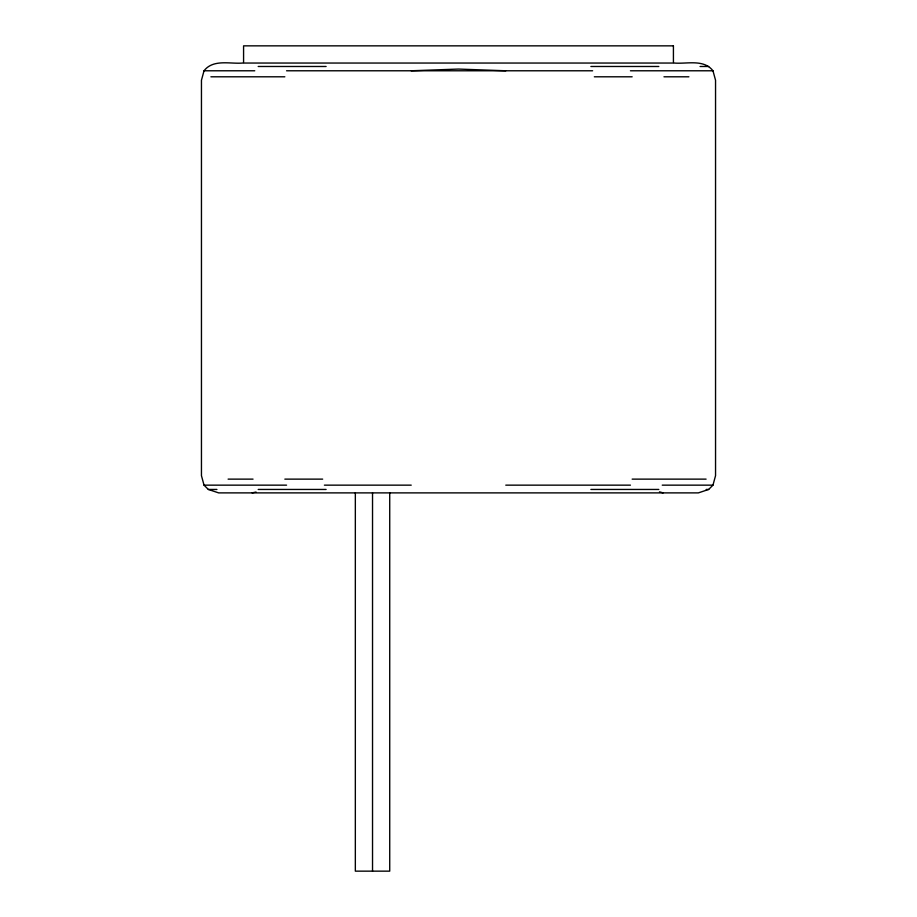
<?xml version="1.0" encoding="UTF-8"?>
<svg xmlns="http://www.w3.org/2000/svg" width="917" height="917" viewBox="0 0 917 917"><rect width="100%" height="100%" fill="white"/><g stroke="black" fill="none" stroke-linecap="round" stroke-linejoin="round"><path stroke-width="1.38" d="M242.718 63.044C230.029 64.121 213.225 58.894 204.032 70.781L201.453 80.237L201.453 475.694L204.032 485.15L208.331 489.449L218.647 492.887L698.353 492.887L708.669 489.449L712.967 485.15L715.547 475.694L715.547 80.237L712.967 70.781C703.775 58.894 686.971 64.121 674.282 63.044M252.175 492.887L256.049 492.028M411.217 70.781L458.5 69.062L505.783 70.781M258.193 66.483L326.108 66.483M590.892 66.483L658.807 66.483M700.072 66.483L708.669 66.483M204.032 70.781L254.754 70.781M286.562 70.781L592.611 70.781M630.438 70.781L712.967 70.781M210.91 76.799L284.843 76.799M594.331 76.799L632.157 76.799M663.965 76.799L688.896 76.799M228.104 479.132L253.035 479.132M284.843 479.132L322.669 479.132M632.157 479.132L706.09 479.132M204.032 485.15L286.562 485.15M324.389 485.15L411.217 485.15M505.783 485.15L630.438 485.15M662.246 485.15L712.967 485.15M208.331 489.449L216.928 489.449M258.193 489.449L326.108 489.449M590.892 489.449L658.807 489.449M706.216 489.449L708.669 489.449M659.495 491.856L663.106 492.887M389.725 492.887L389.725 871.15L355.337 871.15L355.337 492.887M372.531 492.887L372.531 871.15M673.422 45.85L243.578 45.85L243.578 63.044L673.422 63.044L673.422 45.85"/></g></svg>
